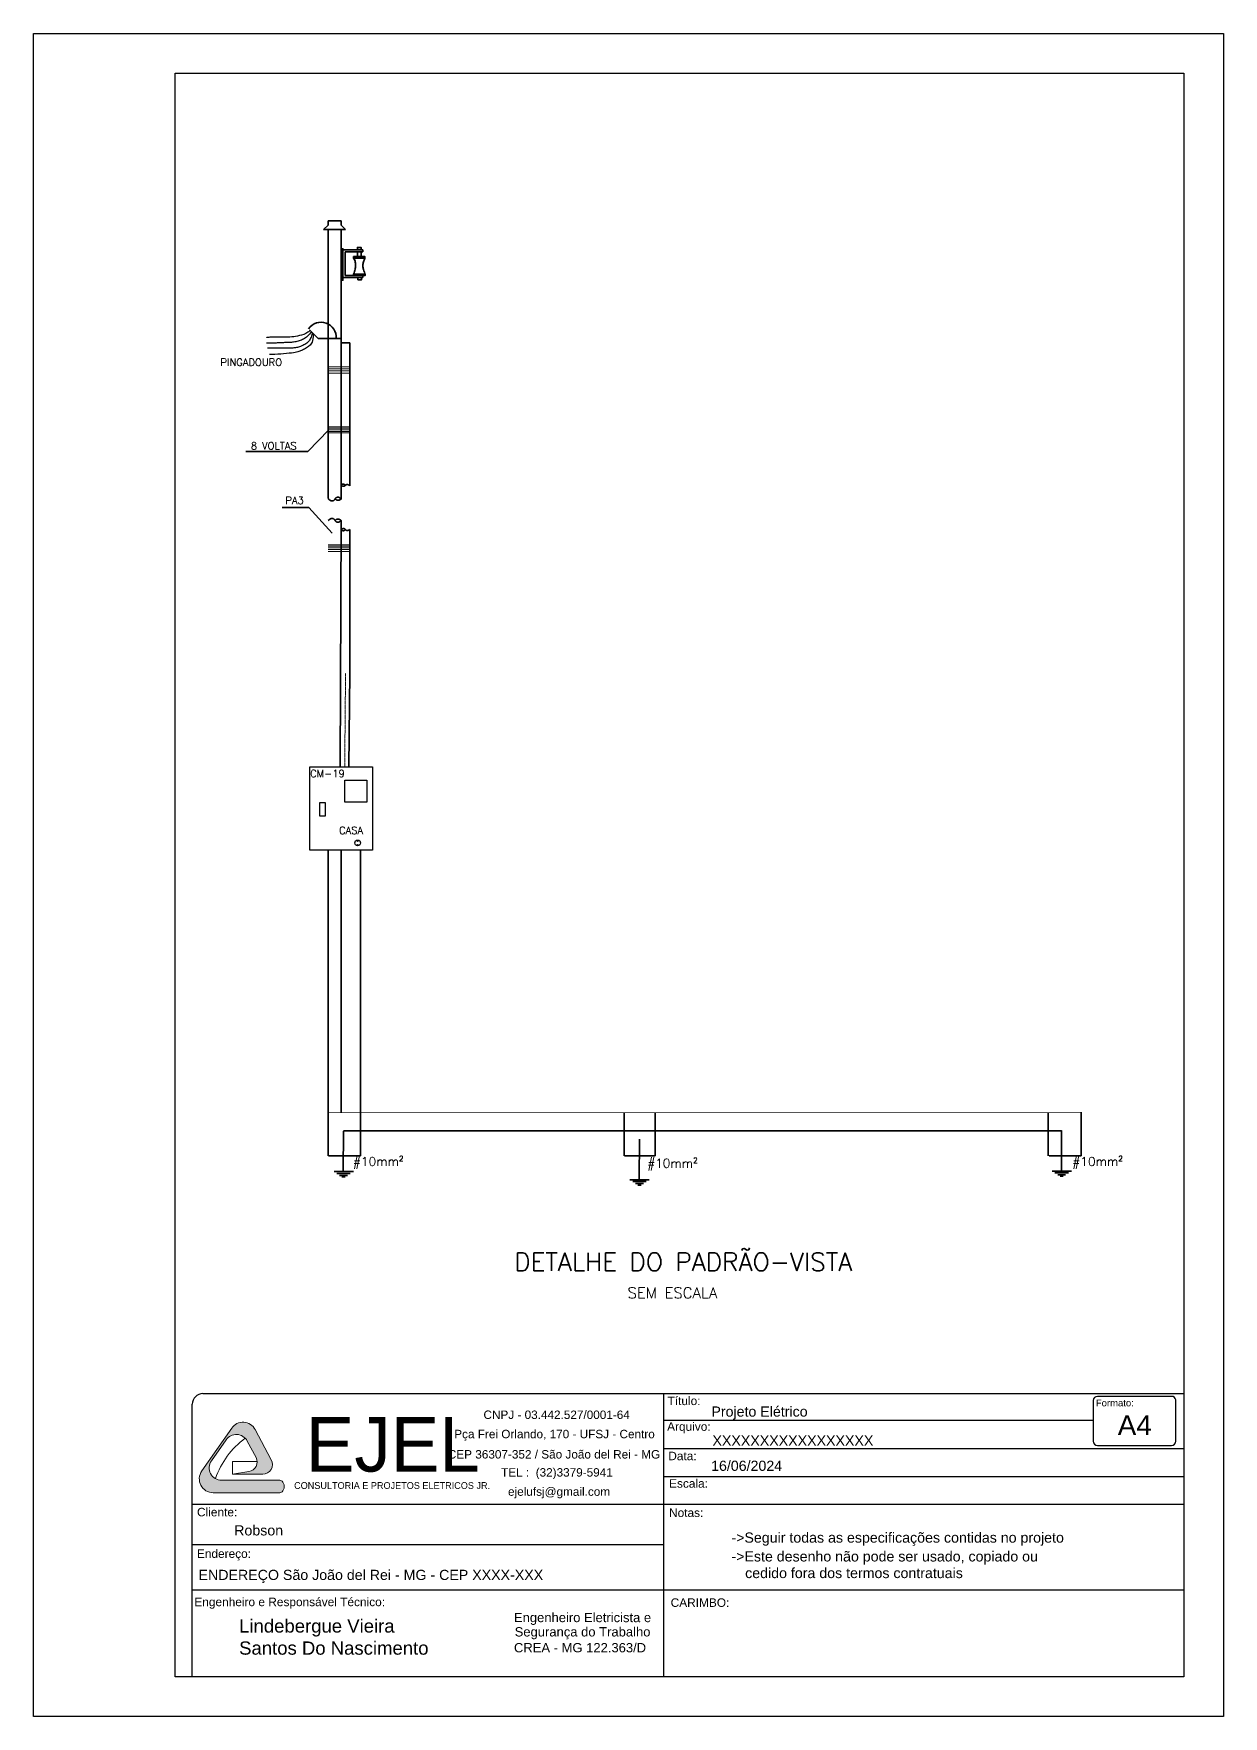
# Model space of a CAD drawing. Header units: millimetres. Extents: x 32721 to 70403, y 1490 to 13922.
# Drawn here: x 47374 to 49474, y 2750 to 5720 of the extents above; entities that cross this region are included whole.
import ezdxf
from ezdxf.enums import TextEntityAlignment as Align

# ---------------------------------------------------------------- set-up
doc = ezdxf.new("R2010")
doc.units = ezdxf.units.MM
doc.linetypes.add('DASHDOT', pattern=[1, 0.5, -0.25, 0, -0.25])
doc.linetypes.add('HIDDEN', pattern=[0.375, 0.25, -0.125])
for name, color, linetype, lineweight in [('EJEL05130C', 130, 'Continuous', 30), ('EJEL0550C', 50, 'Continuous', 35), ('EJEL0580C', 80, 'Continuous', 9), ('EJEL0910C', 10, 'Continuous', 9), ('EJELFORMATO', 170, 'Continuous', 25)]:
    doc.layers.add(name, color=color, linetype=linetype, lineweight=lineweight)
doc.styles.add('AGEONE', font='')
doc.styles.add('AR', font='arial.ttf')
doc.styles.add('ROMANS', font='romans.shx')
doc.styles.get("Standard").update_dxf_attribs({"font": 'arial.ttf'})
doc.styles.get('AGEONE').set_extended_font_data('Ageone')

msp = doc.modelspace()

# ---------------------------------------------------------------- hatches: boundary and pattern name
at = {"layer": 'EJEL0910C'}
h = msp.add_hatch(color=256, dxfattribs=at)
h.dxf.hatch_style = 1
edge = h.paths.add_edge_path()
edge.add_arc((47751.6876544955, 3199.087697769006), 17.04462481392341, -81.4230188051423, 28.01405766307471, ccw=False)
edge.add_line((47754.22965736434, 3182.233693601753), (47725.48267424922, 3177.897933814013))
edge.add_line((47725.48267424878, 3177.897933814165), (47778.71593417702, 3177.897933814169))
edge.add_arc((47778.71593417719, 3194.942558627998), 17.04462481391936, 270, 388.0140576630612)
edge.add_line((47793.76348087264, 3202.948217470621), (47765.25946398337, 3256.524760459593))
edge.add_arc((47743.7629687039, 3245.088104970011), 24.34946401988559, 28.01405766304059, 145.1095997923543)
edge.add_line((47723.79037620619, 3259.016204157684), (47671.00642488552, 3183.325161470881))
edge.add_arc((47690.97901738368, 3169.397062283315), 24.34946401988359, 145.1095997923455, 269.9862535994334)
edge.add_line((47690.97317546167, 3145.047598964258), (47808.74862420253, 3145.019342283827))
edge.add_ellipse((47808.75146216134, 3156.0136664436), major_axis=(0.00283795902097491, 10.99432415987779), ratio=0.7056061408771386, start_angle=180, end_angle=360.0417428966182)
edge.add_line((47808.74864826704, 3167.007989144608), (47706.06835510091, 3166.983798877867))
edge.add_arc((47706.06269831935, 3188.898315765735), 21.914517617902, 145.1095997923734, 270.0147897280216, ccw=False)
edge.add_line((47688.08736507155, 3201.433605034443), (47713.91381640649, 3238.468176746657))
edge.add_arc((47731.88914965352, 3225.932887477873), 21.91451761788841, 28.01405766305561, 145.109599792388, ccw=False)
edge.add_line((47751.23599540468, 3236.225877418605), (47766.73520119108, 3207.093356611726))

# ---------------------------------------------------------------- linework, layer by layer
at = {"layer": 'EJEL05130C'}
for p, q in [((47861.61467565715, 4278.90144045763), (47861.61467565715, 4426.448823209829)), ((47861.61467565715, 4426.448823209829), (47972.2752127213, 4426.448823209829)), ((47972.2752127213, 4426.448823209829), (47972.2752127213, 4278.90144045763)), ((47923.61614227754, 4363.948253853484), (47923.61614227754, 4402.438875441014)), ((47923.61614227754, 4402.438875441014), (47962.10676386507, 4402.438875441014)), ((47962.10676386507, 4402.438875441014), (47962.10676386507, 4363.948253853484)), ((47879.46614069745, 4339.095266184487), (47879.46614069745, 4363.393756231882)), ((47879.46614069745, 4363.393756231882), (47889.08879609433, 4363.393756231882)), ((47889.08879609433, 4339.095266184487), (47879.46614069745, 4339.095266184487)), ((47889.08879609433, 4363.393756231882), (47889.08879609433, 4339.095266184487)), ((47962.10676386507, 4363.948253853484), (47923.61614227754, 4363.948253853484)), ((47972.2752127213, 4278.90144045763), (47861.61467565715, 4278.90144045763))]:
    msp.add_line(p, q, dxfattribs=at)
for points in [[(47864.58118519808, 5194.605373068745), (47862.72135394672, 5192.088168863149), (47860.92898462212, 5189.875005987444), (47859.18518776397, 5187.934985186261), (47857.47107391192, 5186.237207223108), (47855.76775383222, 5184.750772840256), (47854.05633783796, 5183.444782791772), (47852.31793661986, 5182.288337827002), (47850.53366079312, 5181.250538704735), (47848.68986791099, 5180.305468902447), (47846.79390388308, 5179.447142821929), (47844.85836185917, 5178.674557614326), (47842.89583483798, 5177.986710409557), (47840.91891581826, 5177.382598351698), (47838.94019787422, 5176.861218570655), (47836.97227385358, 5176.421568217585), (47835.02773690611, 5176.062644424765), (47833.11633165818, 5175.781618280835), (47831.23640909589, 5175.56835668577), (47829.38347168191, 5175.410900474679), (47827.55302210549, 5175.297290492101), (47825.7405629804, 5175.215567582585), (47823.9415966938, 5175.153772595393), (47822.15162608596, 5175.099946365637), (47820.36615361962, 5175.042129742578), (47818.58113163956, 5174.97102132659), (47816.79431096178, 5174.887950746084), (47815.00389273748, 5174.796905392377), (47813.20807751373, 5174.701872649712), (47811.4050659131, 5174.606839904689), (47809.59305923786, 5174.515794550982), (47807.77025765744, 5174.432723972837), (47805.93486232309, 5174.361615556849), (47804.07487889571, 5174.305459844738), (47802.13753364277, 5174.263259986903), (47800.05985749247, 5174.233022298311), (47797.77888175059, 5174.212753077394), (47795.23163757194, 5174.200458629675), (47792.3551560357, 5174.194145265395), (47789.08646822115, 5174.191819290078), (47785.36260535858, 5174.191487009237)], [(47862.27821424599, 5195.626144354421), (47858.36787226266, 5193.177888231941), (47854.57086349181, 5191.160269987271), (47850.87099791683, 5189.525440976497), (47847.25208537013, 5188.22555254391), (47843.69793575957, 5187.212756033794), (47840.1923591441, 5186.439202797519), (47836.71916543161, 5185.857044174656), (47833.26216437898, 5185.418431511847), (47829.81056289352, 5185.081497239182), (47826.37515557834, 5184.828298115783), (47822.97213426253, 5184.646871965335), (47819.61769039757, 5184.525256637473), (47816.32801543499, 5184.451489965326), (47813.11930112835, 5184.413609777293), (47810.0077388536, 5184.399653920653), (47807.00952059092, 5184.397660228533), (47804.14173702736, 5184.397327945335), (47801.42507858665, 5184.395001967656), (47798.88113424838, 5184.388688603376), (47796.53149382288, 5184.376394155657), (47794.39774636528, 5184.356124937101), (47792.50148161039, 5184.325887248506), (47790.86428906648, 5184.283687390674), (47789.50775778863, 5184.227531680921), (47788.44335769402, 5184.156921690916), (47787.64207769213, 5184.077340071028), (47787.06478732789, 5183.995764763738), (47786.67235576868, 5183.919173690294), (47786.42565218179, 5183.854544774284), (47786.28554588564, 5183.808855955831), (47786.21290642515, 5183.789085158533), (47786.16860281664, 5183.802210310711), (47786.12160036855, 5183.852218801323), (47786.07324850069, 5183.931135850089), (47786.03299292497, 5184.027996146815), (47786.01027882472, 5184.131834369498), (47786.0145517608, 5184.231685205581), (47786.05525721864, 5184.316583344869), (47786.14184060806, 5184.375563451198), (47786.28374748999, 5184.397660228533)], [(47865.9628444728, 5191.543059218806), (47865.27879973294, 5189.002130153214), (47864.59250935857, 5186.718446242496), (47863.88013443084, 5184.662088541649), (47863.11783580438, 5182.803138115116), (47862.28177478691, 5181.111676020257), (47861.34811238406, 5179.557783314431), (47860.29300967699, 5178.111541057355), (47859.09262782239, 5176.74303031111), (47857.73107390563, 5175.428648504043), (47856.22424053925, 5174.170058557858), (47854.59596618895, 5172.975239748735), (47852.87008954702, 5171.852171367005), (47851.07044923022, 5170.808832700641), (47849.22088393079, 5169.853203035258), (47847.34523226551, 5168.993261654108), (47845.46733270006, 5168.236987847529), (47843.60810033491, 5167.589369611276), (47841.776755299, 5167.043429758083), (47839.97959450707, 5166.589199829719), (47838.22291434518, 5166.2167113467), (47836.51301142601, 5165.915995848427), (47834.8561824377, 5165.677084862509), (47833.2587239929, 5165.490009918896), (47831.72693262875, 5165.344802542841), (47830.25983358806, 5165.232491118619), (47828.82736701198, 5165.148091412393), (47827.39220099217, 5165.087616028122), (47825.91700429992, 5165.04707758157), (47824.36444517795, 5165.022488690855), (47822.69719217101, 5165.009861962295), (47820.87791405042, 5165.005210011655), (47818.86927898334, 5165.004545447617), (47816.62466024162, 5165.004545447617), (47814.06024925012, 5165.004545447617), (47811.08294185867, 5165.004545447617), (47807.59963474785, 5165.004545447617), (47803.51722338992, 5165.004545447617), (47798.74260408782, 5165.004545447617), (47793.18267314455, 5165.004545447617), (47786.74432618338, 5165.004545447617)], [(47867.80515954844, 5190.522287933134), (47867.66850194575, 5185.645722389418), (47867.27322171211, 5181.651240109455), (47866.64135816239, 5178.416246951288), (47865.79495008278, 5175.818148789476), (47864.75603641052, 5173.734351486779), (47863.54665638492, 5172.042260908322), (47862.18884909428, 5170.619282931017), (47860.70465347583, 5169.342823408188), (47859.1164085896, 5168.112215835168), (47857.44765262748, 5166.914504216344), (47855.72222450828, 5165.758660169795), (47853.96396247116, 5164.653655318314), (47852.19670520838, 5163.608461282347), (47850.44429095907, 5162.632049689404), (47848.73055818898, 5161.73339215757), (47847.07934559035, 5160.921460304926), (47845.49537583035, 5160.201238384183), (47843.9069090617, 5159.561761061548), (47842.22309039377, 5158.988075635501), (47840.35306402971, 5158.465229404526), (47838.20597492786, 5157.978269667106), (47835.69096736686, 5157.512243714642), (47832.71718630505, 5157.052198843256), (47829.19377624766, 5156.583182351435), (47825.06916259395, 5156.096222614015), (47820.44889318664, 5155.606272332512), (47815.47779683798, 5155.134265296609), (47810.30070190715, 5154.701135293621), (47805.06243720643, 5154.3278161085), (47799.90783132153, 5154.03524152621), (47794.98171283815, 5153.844345331701), (47790.42891034203, 5153.77606131701)]]:
    msp.add_lwpolyline(points, dxfattribs=at)
for centre, radius in [((47946.13678336568, 4291.823215240017), 5.051913223246185), ((47946.09426752611, 4294.596290645607), 0.4664766931536385), ((47946.09426752611, 4288.843842966502), 0.4664766931536385)]:
    msp.add_circle(centre, radius, dxfattribs=at)
at = {"layer": 'EJEL0550C'}
for p, q in [((47886.12982018148, 5374.767655727745), (47893.82794446289, 5382.465780042192)), ((47893.82794446289, 5382.465780042192), (47893.82794446289, 5390.163904363722)), ((47893.82794446289, 5390.163904363722), (47916.92231745814, 5390.163904363722)), ((47916.92231745814, 5390.163904363722), (47916.92231745814, 5382.465780042192)), ((47924.62044166404, 5374.767655727745), (47916.92231745814, 5382.465780042192)), ((47893.82794446289, 5374.767655727745), (47886.12982018148, 5374.767655727745)), ((47893.82794446289, 5374.767655727745), (47916.92231745814, 5374.767655727745)), ((47893.82794446289, 5002.986872108715), (47893.82794446289, 5374.767655727745)), ((47916.92231745814, 5374.767655727745), (47924.62044166404, 5374.767655727745)), ((47916.96588888484, 5006.947711027977), (47916.96588888484, 5374.767655727745)), ((47923.92648743413, 5338.811941872849), (47955.55614955186, 5338.811941872849)), ((47955.55614955186, 5335.410702408735), (47923.92648743413, 5335.410702408735)), ((47955.55614955186, 5338.811941872849), (47955.55614955186, 5335.410702408735)), ((47955.55614955186, 5293.13813019294), (47923.92648743413, 5293.13813019294)), ((47923.92648743413, 5289.736882534733), (47955.55614955186, 5289.736882534733)), ((47955.55614955186, 5289.736882534733), (47955.55614955186, 5293.13813019294)), ((47876.32575148961, 5182.314547788665), (47860.92950285129, 5197.710796422281)), ((47876.32575148961, 5182.314547788665), (47907.11824884181, 5182.314547788665)), ((47916.92231745814, 5182.314547788665), (47907.11824884181, 5182.314547788665)), ((47916.92231745814, 5174.61642347186), (47916.92231745814, 5182.314547788665)), ((47916.92231745814, 5174.61642347186), (47932.31856609648, 5174.61642347186)), ((47932.31856609648, 5174.61642347186), (47932.31856609648, 4922.318059229412)), ((47895.11582140355, 5021.199718903321), (47857.99519231825, 4983.043740540641)), ((47893.88552642855, 4900.086492047762), (47893.88552642855, 5005.919549543982)), ((47916.89291055898, 4898.265577721228), (47916.89291055898, 5006.830083686171)), ((47857.99519231825, 4983.043740540641), (47748.81687781405, 4983.043740540641)), ((47860.02486022392, 4884.125902864558), (47812.71424402058, 4884.125902864558)), ((47901.4216371107, 4838.853536727205), (47860.02486022392, 4884.125902864558)), ((47915.46201943881, 4426.44882321043), (47916.92231745814, 4860.733064685512)), ((47932.31856609648, 4845.336816051895), (47932.31856609648, 4653.129493059783)), ((47930.28982574699, 4426.44882321043), (47932.13738300283, 4591.67220258321)), ((47893.82794446289, 3815.882654520487), (47893.82794446289, 4278.901440458631)), ((47916.92231745814, 3815.882654520487), (47916.94494425545, 4278.901440458631)), ((47921.13118043098, 3783.377927624781), (47920.6921913969, 3711.677769115962)), ((49188.72730339129, 3784.321498625573), (49188.28831428169, 3712.621340116755)), ((48443.4897952652, 3768.920878816432), (48443.0508062311, 3697.220720312336)), ((49172.02079056947, 3712.621340116755), (49206.13585125325, 3712.621340116755)), ((47904.42466776021, 3711.677769115962), (47938.53972821742, 3711.677769115962)), ((47909.38728801862, 3708.616783386362), (47933.15248826699, 3708.616783386362)), ((47914.19683144971, 3705.084876777099), (47928.20140483785, 3705.084876777099)), ((47918.44077805315, 3702.541966272765), (47924.09899823245, 3702.541966272765)), ((48426.78328236785, 3697.220720312336), (48460.89834305162, 3697.220720312336)), ((48431.74590285282, 3694.159734585093), (48455.51110287462, 3694.159734585093)), ((48436.55544628392, 3690.627827973472), (48450.56001967206, 3690.627827973472)), ((48440.79939281184, 3688.084917464417), (48446.45761306665, 3688.084917464417)), ((49176.98341097892, 3709.560354389512), (49200.74861092521, 3709.560354389512)), ((49181.79295433449, 3706.028447780252), (49195.79752772264, 3706.028447780252)), ((49186.03690093794, 3703.485537273558), (49191.69512104172, 3703.485537273558))]:
    msp.add_line(p, q, dxfattribs=at)
at = {"layer": 'EJEL0550C', "linetype": 'HIDDEN'}
for p, q in [((47932.09439671744, 4655.202443977549), (47932.09439671744, 4592.107195361637)), ((47951.30054966484, 4278.901440458631), (47951.30054966484, 3739.759864507443)), ((47893.82794446289, 3739.303352812211), (47893.82794446289, 3815.199457177714)), ((48416.67319218414, 3739.303352812211), (48416.67319218414, 3815.199457177714)), ((48471.47460483118, 3739.759864507443), (48471.47460483118, 3815.199457177714)), ((49165.19828377789, 3739.303352812211), (49165.19828377789, 3815.199457177714)), ((49223.09506853206, 3816.873057207966), (49223.09506853206, 3739.759864507443)), ((49188.81576296361, 3783.824593393198), (47921.13118043098, 3783.824593393198)), ((47951.30054966484, 3739.759864507443), (47894.56267144035, 3739.759864507443)), ((48471.47460483118, 3739.759864507443), (48417.40791908609, 3739.759864507443)), ((49223.09506853206, 3739.759864507443), (49165.93301083089, 3739.759864507443))]:
    msp.add_line(p, q, dxfattribs=at)
at = {"layer": 'EJEL0550C'}
for points in [[(47916.87063954389, 5340.755507279904), (47916.87063954389, 5284.87797721001), (47920.27690972302, 5284.87797721001), (47920.27690972302, 5340.755507279904)], [(47939.10182325995, 5324.070888219223), (47939.10182325995, 5326.877624346056), (47958.94497031636, 5326.877624346056), (47958.94497031636, 5324.070888219223)], [(47939.10182325995, 5293.192171958959), (47939.10182325995, 5296.000447709066), (47959.36713548115, 5296.000447709066), (47959.36713548115, 5293.192171958959)]]:
    msp.add_lwpolyline(points, close=True, dxfattribs=at)
for points in [[(47923.92648743413, 5338.811941872849), (47920.27690972302, 5338.811941872849)], [(47920.27690972302, 5338.811941872849), (47920.27690972302, 5289.736882534733), (47923.92648743413, 5289.736882534733)], [(47923.92648743413, 5293.13813019294), (47923.92648743413, 5335.410702408735)], [(47939.10182325995, 5324.070888219223), (47940.09529083307, 5322.048904448988), (47940.87476427766, 5320.177760315819), (47941.46374629042, 5318.432778212373), (47941.88573919047, 5316.789280538382), (47942.16424567453, 5315.222589703026), (47942.32276821272, 5313.708028101319), (47942.38480980387, 5312.220918125913), (47942.37387246497, 5310.736582183625), (47942.30686215732, 5309.230342671832), (47942.17429669203, 5307.677521990267), (47941.96009722029, 5306.053442538669), (47941.64818466673, 5304.333426714409), (47941.22247995601, 5302.492796924304), (47940.66690408826, 5300.506875551568), (47939.96537821469, 5298.350985017176), (47939.10182325995, 5296.000447709066)], [(47945.85692718264, 5338.811941872849), (47945.85692718264, 5343.002779840892), (47952.1898661671, 5343.002779840892), (47952.1898661671, 5338.811941872849)], [(47945.85692718264, 5326.877624346056), (47945.85692718264, 5335.410702408735)], [(47952.1898661671, 5335.410702408735), (47952.1898661671, 5326.877624346056), (47945.85692718264, 5326.877624346056)], [(47958.94497031636, 5324.070888219223), (47958.07229786649, 5322.338232891456), (47957.34683127099, 5320.649456868301), (47956.75743562647, 5319.004560154477), (47956.29297610508, 5317.403542749991), (47955.94231765241, 5315.846404652475), (47955.69432544062, 5314.33314586429), (47955.53786456634, 5312.863766385442), (47955.46179997515, 5311.438266213565), (47955.45994546695, 5310.047506834944), (47955.54590799338, 5308.645795673932), (47955.73824373799, 5307.178301634081), (47956.05550820459, 5305.590193623666), (47956.51625727469, 5303.826640548599), (47957.13904675422, 5301.832811312433), (47957.94243252464, 5299.553874825804), (47958.94497031636, 5296.934999999346)], [(47946.70141142524, 5285.842385085038), (47946.70141142524, 5289.736882534733)], [(47953.03419649669, 5289.736882534733), (47953.03419649669, 5285.842385085038), (47946.70141142524, 5285.842385085038)], [(47894.1532672343, 4899.073264927694), (47895.57934339991, 4897.804771608724), (47896.83374826521, 4896.855435310918), (47897.93455248543, 4896.183953186501), (47898.89982648927, 4895.749022394779), (47899.74764093195, 4895.509340087967), (47900.49606624215, 4895.423603434818), (47901.16317352824, 4895.450509580467), (47901.76703299234, 4895.548755688946), (47902.32298571283, 4895.683714133735), (47902.83545582002, 4895.847458147411), (47903.30613726319, 4896.038736190883), (47903.73672467134, 4896.256296708551), (47904.12891229583, 4896.498888163685), (47904.48439438803, 4896.765258995962), (47904.80486542587, 4897.054157680457), (47905.09201958522, 4897.364332647401), (47905.34858659396, 4897.693906590532), (47905.58143665125, 4898.038499094728), (47905.79847565928, 4898.393103970608), (47906.00760891614, 4898.752715028786), (47906.216742173, 4899.112326094048), (47906.43378095447, 4899.466930965205), (47906.66663123832, 4899.81152346704), (47906.92319817154, 4900.141097410171), (47907.20959938063, 4900.451272381837), (47907.5247996156, 4900.740171059253), (47907.86597572833, 4901.006541896251), (47908.23030426865, 4901.249133349025), (47908.61496186188, 4901.466693871411), (47909.01712528436, 4901.657971907804), (47909.43397085933, 4901.82171592856), (47909.86267551422, 4901.956674370987), (47910.30013357462, 4902.061595698367), (47910.74210971421, 4902.13522835273), (47911.18408638243, 4902.176320799717), (47911.62154610432, 4902.183621490796), (47912.04997155588, 4902.155878875081), (47912.46484473346, 4902.091841406411), (47912.8616486152, 4901.990257538619), (47913.23586542399, 4901.84987572554), (47913.58401263271, 4901.671113200362), (47913.90674924276, 4901.461062313694), (47914.20576905239, 4901.228484186064), (47914.48276570879, 4900.98213994507), (47914.73943361439, 4900.730790723042), (47914.9774661898, 4900.483197645222), (47915.19855745985, 4900.248121839217), (47915.40440129829, 4900.034324425545), (47915.59575042882, 4899.848063243597), (47915.76959297487, 4899.685582956306), (47915.92197590981, 4899.5406249195), (47916.04894590491, 4899.406930498459), (47916.14655000907, 4899.278241065535), (47916.21083512012, 4899.148297986001), (47916.23784806038, 4899.010842606251), (47916.22363565218, 4898.859616317517), (47916.16518616998, 4898.69023808635), (47916.06325286615, 4898.505837388238), (47915.91953021861, 4898.311421307018), (47915.73571262979, 4898.111996931253), (47915.51349442656, 4897.912571361303), (47915.25457046447, 4897.718151676287), (47914.96063522148, 4897.533744957687), (47914.63338287342, 4897.364358308223), (47914.27441379832, 4897.214268541553), (47913.88495182357, 4897.084831397678), (47913.46612584591, 4896.976672346409), (47913.01906529075, 4896.890416867009), (47912.54489965897, 4896.826690434013), (47912.04475799837, 4896.786118512515), (47911.51976980988, 4896.76932657705), (47910.97106436783, 4896.7769400998), (47910.40061784569, 4896.812088003993), (47909.81379423999, 4896.887912976981), (47909.21680467293, 4897.020061152449), (47908.61586004015, 4897.224178675882), (47908.0171712373, 4897.515911673887), (47907.42694961315, 4897.910906291945), (47906.85140561018, 4898.424808663745), (47906.29675035062, 4899.073264927694)], [(47932.13011601326, 4922.459704716955), (47931.21056217642, 4923.062450657679), (47930.4178923156, 4923.533137986818), (47929.7364694588, 4923.887122353706), (47929.15065640751, 4924.139759405301), (47928.64481596318, 4924.30640480038), (47928.20331115385, 4924.402414190616), (47927.81050485649, 4924.443143234785), (47927.45075979705, 4924.44394757985), (47927.11088008793, 4924.417696723242), (47926.78743455671, 4924.367315559539), (47926.47943266218, 4924.293242812546), (47926.18588424077, 4924.19591722258), (47925.9057991289, 4924.075777518163), (47925.63818708748, 4923.933262427825), (47925.38205795291, 4923.768810698963), (47925.13642133508, 4923.582861053019), (47924.89946229907, 4923.376802815863), (47924.66606644726, 4923.155827650822), (47924.43029430858, 4922.926077837452), (47924.18620656304, 4922.693695617549), (47923.92786426826, 4922.464823263585), (47923.64932780214, 4922.245603036234), (47923.34465799572, 4922.042177198531), (47923.00791568006, 4921.860687999353), (47922.63540513058, 4921.706692742169), (47922.23240621273, 4921.583408781276), (47921.80644223638, 4921.493468523211), (47921.36503643586, 4921.43950437451), (47920.91571249861, 4921.424148722821), (47920.46599380999, 4921.450033965248), (47920.02340367988, 4921.519792503601), (47919.5954654181, 4921.636056734973), (47919.18957039829, 4921.79955792785), (47918.81258111638, 4922.00342285752), (47918.47122730133, 4922.238877149422), (47918.17223936181, 4922.497146469112), (47917.92234747992, 4922.769456439666), (47917.72828183776, 4923.047032710117), (47917.59677239087, 4923.321100922432), (47917.5345491703, 4923.582886713837), (47917.54629723346, 4923.825078022543), (47917.62851902445, 4924.046211957568), (47917.77567193817, 4924.246287912381), (47917.98221276538, 4924.425305289886), (47918.24259912754, 4924.583263483557), (47918.55128796646, 4924.720161891571), (47918.90273675257, 4924.835999921568), (47919.29140235214, 4924.930776962283), (47919.7135900979, 4925.002298597017), (47920.17299662068, 4925.039595158916), (47920.67516633807, 4925.029503149715), (47921.22564427186, 4924.958859075869), (47921.82997476413, 4924.814499450913), (47922.49370245903, 4924.583260771858), (47923.22237177417, 4924.251979561683), (47924.02152773131, 4923.80749231976)], [(47894.1532672343, 4861.036062859268), (47895.57934339991, 4862.304556126317), (47896.83374826521, 4863.253892074834), (47897.93455248543, 4863.925373248152), (47898.89982648927, 4864.360302189598), (47899.74764093195, 4864.599981433064), (47900.49606624215, 4864.685713526596), (47901.16317352824, 4864.658801015892), (47901.76703299234, 4864.560546439556), (47902.32298571283, 4864.425577317899), (47902.83545582002, 4864.261821126369), (47903.30613726319, 4864.070530303226), (47903.73672467134, 4863.852957303257), (47904.12891229583, 4863.610354574168), (47904.48439438803, 4863.343974563657), (47904.80486542587, 4863.055069724152), (47905.09201958522, 4862.744892493916), (47905.34858659396, 4862.415320762153), (47905.58143665125, 4862.070734068402), (47905.79847565928, 4861.716137414936), (47906.00760891614, 4861.356535778075), (47906.216742173, 4860.996934136492), (47906.43378095447, 4860.642337480665), (47906.66663123832, 4860.297750793994), (47906.92319817154, 4859.968179057509), (47907.20959938063, 4859.658001827276), (47907.5247996156, 4859.369096992494), (47907.86597572833, 4859.102716981983), (47908.23030426865, 4858.86011424581), (47908.61496186188, 4858.642541248199), (47909.01712528436, 4858.451250429778), (47909.43397085933, 4858.287494233526), (47909.86267551422, 4858.152525114234), (47910.30013357462, 4858.047595368556), (47910.74210971421, 4857.973956696063), (47911.18408638243, 4857.932860642923), (47911.62154610432, 4857.925558748218), (47912.04997155588, 4857.953302567559), (47912.46484473346, 4858.017343644744), (47912.8616486152, 4858.118933525944), (47913.23586542399, 4858.259323759681), (47913.58401263271, 4858.438097008926), (47913.90674924276, 4858.648160427456), (47914.20576905239, 4858.880752288216), (47914.48276570879, 4859.127110864149), (47914.73943361439, 4859.378474414039), (47914.9774661898, 4859.626081224989), (47915.19855745985, 4859.861169565222), (47915.40440129829, 4860.074977700599), (47915.59575042882, 4860.261247300841), (47915.76959297487, 4860.4237336039), (47915.92197590981, 4860.568695249221), (47916.04894590491, 4860.702390871527), (47916.14655000907, 4860.831079100826), (47916.21083512012, 4860.961018578924), (47916.23784806038, 4861.098467938191), (47916.22363565218, 4861.249685810984), (47916.16518616998, 4861.419053318084), (47916.06325286615, 4861.603441486695), (47915.91953021861, 4861.797843832424), (47915.73571262979, 4861.997253868529), (47915.51349442656, 4862.196665110616), (47915.25457046447, 4862.391071067224), (47914.96063522148, 4862.575465253958), (47914.63338287342, 4862.744841179356), (47914.27441379832, 4862.894922471089), (47913.88495182357, 4863.02435325463), (47913.46612584591, 4863.132507739199), (47913.01906529075, 4863.218760162337), (47912.54489965897, 4863.282484745054), (47912.04475799837, 4863.323055715453), (47911.51976980988, 4863.339847294548), (47910.97106436783, 4863.332233719881), (47910.40061784569, 4863.297086120132), (47909.81379423999, 4863.221263254669), (47909.21680467293, 4863.08912079288), (47908.61586004015, 4862.88501439472), (47908.0171712373, 4862.593299741384), (47907.42694961315, 4862.198332488104), (47906.85140561018, 4861.684468306627), (47906.29675035062, 4861.036062859268)], [(47932.22018404442, 4845.042901667017), (47931.44500611688, 4844.451917364469), (47930.75253014661, 4843.991305009687), (47930.13227230185, 4843.646865767121), (47929.57374852432, 4843.404400813011), (47929.06647498229, 4843.249711314162), (47928.599967844, 4843.168598439737), (47928.16374327775, 4843.14686336834), (47927.74731714968, 4843.170307264416), (47927.34253584678, 4843.226739227426), (47926.9505644406, 4843.312000068596), (47926.57489890113, 4843.423938510557), (47926.21903421656, 4843.560403301923), (47925.88646605476, 4843.719243170042), (47925.58068970598, 4843.898306854084), (47925.3052006871, 4844.095443086127), (47925.06349451494, 4844.308500607694), (47924.85712466862, 4844.534826062085), (47924.67987843999, 4844.769757779977), (47924.52360123421, 4845.008132005631), (47924.38013830542, 4845.244784978582), (47924.24133528536, 4845.474552938376), (47924.09903735263, 4845.692272131626), (47923.94508998794, 4845.89277880259), (47923.77133859645, 4846.070909186092), (47923.57163496544, 4846.222790525502), (47923.34785603301, 4846.349714001666), (47923.10388504385, 4846.454261794537), (47922.84360562026, 4846.539016088791), (47922.57090078035, 4846.606559064392), (47922.28965422194, 4846.659472887128), (47922.00374903866, 4846.700339758198), (47921.71706855074, 4846.731741843403), (47921.43291365585, 4846.755257253706), (47921.15225465542, 4846.768447857143), (47920.87547980594, 4846.7678714504), (47920.60297660867, 4846.750085827804), (47920.33513347118, 4846.711648783679), (47920.07233789473, 4846.649118112349), (47919.81497768272, 4846.559051612865), (47919.56344124267, 4846.43800707483), (47919.31824567092, 4846.284406743645), (47919.08042689713, 4846.104130600583), (47918.85114991735, 4845.904923092145), (47918.63158010528, 4845.694528648321), (47918.42288268352, 4845.480691689656), (47918.22622287471, 4845.271156665018), (47918.04276605253, 4845.07366799967), (47917.87367728855, 4844.895970133039), (47917.72070422789, 4844.743656276754), (47917.58792299741, 4844.613714797335), (47917.47999229746, 4844.500982835852), (47917.4015706019, 4844.400297531032), (47917.35731653555, 4844.306496038105), (47917.3518887988, 4844.214415493432), (47917.38994578997, 4844.118893047533), (47917.4761462094, 4844.014765841479), (47917.61314245092, 4843.898448586871), (47917.79556432524, 4843.772666246667), (47918.01603435467, 4843.64172135435), (47918.26717657202, 4843.509916433952), (47918.54161395275, 4843.381554021315), (47918.83196992546, 4843.260936645198), (47919.13086776772, 4843.152366827278), (47919.4309308326, 4843.060147108114), (47919.72630317596, 4842.987862971997), (47920.01721136254, 4842.93623176312), (47920.3054026599, 4842.905253778852), (47920.59262433555, 4842.894929318914), (47920.8806235815, 4842.905258692474), (47921.17114781631, 4842.9362421851), (47921.46594415649, 4842.987880110679), (47921.76675986956, 4843.060172766574), (47922.07547174256, 4843.154411040981), (47922.39447313025, 4843.277048173608), (47922.72628758657, 4843.435828002064), (47923.07343791029, 4843.638494356888), (47923.43844735327, 4843.89279106625), (47923.82383886531, 4844.20646197012), (47924.23213562276, 4844.587250889599), (47924.66586065092, 4845.042901667017)]]:
    msp.add_lwpolyline(points, dxfattribs=at)
msp.add_arc((47881.62236892937, 5184.397660228533), 26.57532620266104, 355.5042466066887, 145.8452999826276, dxfattribs=at)
at = {"layer": 'EJEL0580C'}
for p, q in [((47893.80592788004, 5132.310611468587), (47932.37353071038, 5132.310611468587)), ((47893.80592788004, 5128.606274047812), (47932.37353071038, 5128.606274047812)), ((47893.80592788004, 5124.901936627037), (47932.37353071038, 5124.901936627037)), ((47893.80592788004, 5120.932783729349), (47932.49300556519, 5120.932783729349)), ((47893.6909179372, 5026.448137663672), (47932.2498987696, 5026.448137663672)), ((47893.6909179372, 5023.953021609432), (47932.2498987696, 5023.953021609432)), ((47893.97236138041, 5020.834203522318), (47932.2498987696, 5020.834203522318)), ((47893.6909179372, 5018.339087472796), (47932.2498987696, 5018.339087472796)), ((47893.6909179372, 5015.843971418552), (47932.2498987696, 5015.843971418552)), ((47893.81439581394, 4818.083454457494), (47932.40509292023, 4818.083454457494)), ((47893.81439581394, 4815.460087649288), (47932.40509292023, 4815.460087649288)), ((47893.81439581394, 4812.836566885599), (47932.40509292023, 4812.836566885599)), ((47893.81439581394, 4809.688341963032), (47932.40509292023, 4809.688341963032)), ((47893.81439581394, 4806.540117042827), (47932.40509292023, 4806.540117042827)), ((47893.82794446289, 3815.199457177714), (49223.09506853206, 3815.882654520487))]:
    msp.add_line(p, q, dxfattribs=at)
at = {"layer": 'EJEL0910C', "linetype": 'DASHDOT'}
msp.add_line((47923.29544457754, 4426.44882321043), (47924.7683425436, 4591.67220258321), dxfattribs=at)
at = {"layer": 'EJEL0910C'}
for p, q in [((47671.00642488597, 3183.325161470872), (47723.79037620619, 3259.016204157684)), ((47688.08736507155, 3201.433605034443), (47713.91381640572, 3238.468176746697)), ((47765.25946398338, 3256.524760459739), (47793.76348087264, 3202.948217470737)), ((47751.23599540468, 3236.225877418605), (47766.73520119095, 3207.093356611746)), ((47768.71686373118, 3199.812451432066), (47725.48267424878, 3199.812451432066)), ((47725.48267424878, 3177.897933814165), (47725.48267424878, 3199.812451432066)), ((47725.48267424878, 3177.897933814165), (47754.22965736434, 3182.233693601753)), ((47808.7486482675, 3167.007989144608), (47706.06835510142, 3166.983798877991)), ((47778.71593417719, 3177.897933814165), (47725.48267424878, 3177.897933814165)), ((47778.71593417719, 3177.897933814165), (47725.48267424878, 3177.897933814165)), ((47808.74862420259, 3145.019342283675), (47690.9731754612, 3145.047598964258))]:
    msp.add_line(p, q, dxfattribs=at)
for centre, radius, start, end in [((47743.7629687039, 3245.088104970011), 24.34946401988964, 28.01405766303809, 145.1095997927606), ((47834.32081855441, 3122.357262386315), 146.9667894929414, 126.1074537234032, 161.148660997779), ((47731.88914965352, 3225.932887477873), 21.91451761790068, 28.01405766303809, 145.1095997927606), ((47690.97901738368, 3169.397062283315), 24.34946401988964, 145.1095997927606, 269.9862536004982), ((47706.06269831935, 3188.898315765735), 21.91451761790068, 145.1095997927606, 270.0147897301065), ((47751.6876544955, 3199.087697769006), 17.04462481392275, 278.57698119372, 28.01405766303809), ((47778.71593417719, 3194.942558627998), 17.04462481392275, 270, 28.01405766303809)]:
    msp.add_arc(centre, radius, start, end, dxfattribs=at)
msp.add_ellipse((47808.75146216087, 3156.013666444764), major_axis=(0.00283795902097491, 10.99432415987779), ratio=0.7056061408771386, start_param=3.141592653589793, end_param=6.283913858164894, dxfattribs=at)
at = {"layer": 'EJELFORMATO'}
for p, q in [((47654.22879012281, 2819.874328600898), (47654.22879012281, 3301.195462981312)), ((47672.90765574228, 3319.874328600898), (49404.22879012281, 3319.874328600898)), ((48486.16123880286, 3319.699069721813), (48486.16123880286, 2819.874328600898)), ((49244.62226308769, 3307.522176023762), (49244.62226308769, 3236.108633585813)), ((49382.86887234289, 3315.063248204489), (49252.16333526772, 3315.063248204489)), ((49390.40994452153, 3236.108633585813), (49390.40994452153, 3308.878704600458)), ((48486.40294989318, 3273.314181076319), (49244.62226308769, 3273.314181076319)), ((48486.40294989318, 3223.314181076319), (49404.22879012281, 3223.314181076319)), ((49252.16333526772, 3228.567561405085), (49382.86887234289, 3228.567561405085)), ((48486.21943861365, 3173.314181076319), (49404.22879012281, 3173.314181076319)), ((49404.01875887092, 3124.144569663404), (47654.22879012281, 3124.144569663404)), ((47654.22879012281, 3053.501043911747), (48486.21240613636, 3053.501043911747)), ((47654.22879012281, 2973.314181076319), (49403.95661844805, 2973.314181076319))]:
    msp.add_line(p, q, dxfattribs=at)
at = {"layer": 'EJELFORMATO', "color": 7}
msp.add_lwpolyline([(47374.22879012235, 2750.269795904009), (47374.22879012235, 5720.269795903892), (49474.22879012235, 5720.269795903892), (49474.22879012235, 2750.269795904009)], close=True, dxfattribs=at)
at = {"layer": 'EJELFORMATO'}
msp.add_lwpolyline([(47624.22879012235, 2820.269795904009), (47624.22879012235, 5650.269795904009), (49404.22879012281, 5650.269795903776), (49404.22879012281, 2820.269795904009)], close=True, dxfattribs=at)
for centre, radius, start, end in [((47672.90765574228, 3301.195462981312), 18.67886561960404, 90, 180), ((49252.16333526772, 3307.522176023762), 7.541072180282497, 90, 180), ((49382.80527702978, 3307.295859935533), 7.76764860725878, 11.75773836364284, 89.5309026031155), ((49252.16333526772, 3236.108633585813), 7.541072180282497, 180, 270), ((49382.86887234289, 3236.108633585813), 7.541072180282497, 270, 0)]:
    msp.add_arc(centre, radius, start, end, dxfattribs=at)

# ---------------------------------------------------------------- texts
at = {"layer": 'EJEL05130C', "style": 'ROMANS'}
for s, height, p in [('DETALHE DO PADRÃO-VISTA', 32.0755179896085, (48222.58986407862, 3536.446083561845)), ('SEM ESCALA', 19.24531079376511, (48422.58778966195, 3488.195852077166))]:
    msp.add_text(s, height=height, dxfattribs=at).set_placement(p)
at = {"layer": 'EJEL0550C', "style": 'ROMANS'}
msp.add_text('CM-19', height=12.8302071958434, dxfattribs=at).set_placement((47862.25334095997, 4407.867595564727))
at = {"layer": 'EJEL0550C', "lineweight": -3, "style": 'ROMANS'}
for p in [(47903.07480556751, 3721.87466924679), (48422.42608071679, 3718.694905729026), (49172.90556829964, 3721.87466924679)]:
    msp.add_text('   #10mm²', height=15.61822372103351, dxfattribs=at).set_placement(p)
at = {"layer": 'EJEL0550C'}
for s, height, p in [('Título:', 15, (48493.13435941821, 3299.651321743106)), ('Formato:', 12, (49249.15940984132, 3297.425993580327)), ('Arquivo:', 15, (48492.37656538308, 3254.27341269383)), ('Data:', 15, (48494.45888249928, 3202.33151512414)), ('Escala:', 15, (48495.82251166206, 3153.833082079378)), ('Cliente:', 15, (47662.59303732615, 3103.255150253724)), ('Notas:', 15, (48495.7906404578, 3102.140088964094)), ('Endereço:', 15, (47662.41699713122, 3029.960672447996)), ('Engenheiro e Responsável Técnico:', 15, (47657.9089863438, 2944.715908026861)), ('CARIMBO:', 15, (48498.65080975022, 2943.543453875187))]:
    msp.add_text(s, height=height, dxfattribs=at).set_placement(p)
at = {"layer": 'EJEL0580C', "style": 'ROMANS'}
for s, p in [('PINGADOURO', (47703.87905121635, 5133.822673390594)), ('8 VOLTAS', (47757.55113370337, 4986.314252975706)), ('PA3', (47818.62806694895, 4890.030993387132)), ('CASA', (47913.34558666532, 4307.585945443629))]:
    msp.add_text(s, height=12.8302071958434, dxfattribs=at).set_placement(p)
at = {"layer": 'EJEL0910C'}
for s, height, p in [('Projeto Elétrico ', 17.93157444528333, (48570.54752937498, 3279.27813432792)), ('XXXXXXXXXXXXXXXXX', 17.93157444528333, (48572.44086477745, 3228.065126530317)), ('16/06/2024', 17.93157444528338, (48570.03273538357, 3183.56539492296)), ('Robson', 17.93157444528338, (47728.21426836794, 3069.575968860609)), ('->Seguir todas as especificações contidas no projeto', 17.93157444528333, (48605.90561308924, 3056.805717679978)), ('->Este desenho não pode ser usado, copiado ou', 17.93157444528333, (48605.90561308924, 3023.60240440171)), ('ENDEREÇO São João del Rei - MG - CEP XXXX-XXX', 17.93157444528333, (47665.36020865085, 2990.978034813263)), ('    cedido fora dos termos contratuais', 17.93157444528333, (48602.3077878964, 2994.274437569155))]:
    msp.add_text(s, height=height, dxfattribs=at).set_placement(p)
for s, height, style, p in [('EJEL', 96.08080432525331, 'AGEONE', (47854.63972788517, 3182.277768958549)), ('CNPJ - 03.442.527/0001-64', 14.85101435259276, 'AR', (48168.26630694725, 3275.15003919632)), ('A4', 35.26820437404194, 'AR', (49287.76973134864, 3246.570227956705)), ('Pça Frei Orlando, 170 - UFSJ - Centro', 14.85101435259276, 'AR', (48116.66813572522, 3241.123929788198)), ('CEP 36307-352 / São João del Rei - MG', 14.85101435259276, 'AR', (48105.36989790693, 3205.324585143317)), ('TEL :  (32)3379-5941', 14.85101435259276, 'AR', (48199.30235808788, 3173.436823334268)), ('CONSULTORIA E PROJETOS ELETRICOS JR.', 12, 'AGEONE', (47833.95732486926, 3151.684489128718)), ('ejelufsj@gmail.com', 14.85101435259276, 'AR', (48211.59257118616, 3139.539510450864))]:
    msp.add_text(s, height=height, dxfattribs=dict(at, style=style)).set_placement(p)
at = {"layer": 'EJEL0910C', "style": 'AR'}
for s, p in [('Engenheiro Eletricista e', (48343.13299923882, 2916.524440452995)), ('Segurança do Trabalho', (48343.13299923882, 2891.267960296784))]:
    msp.add_text(s, height=16.416, dxfattribs=at).set_placement(p, align=Align.CENTER)
at = {"layer": 'EJEL0910C'}
msp.add_text('CREA - MG 122.363/D', height=16.41600000000005, dxfattribs=at).set_placement((48338.69028865956, 2863.227719830201), align=Align.CENTER)
at = {"layer": 'EJEL0910C', "insert": (47736.9381585287, 2921.510677849026), "char_height": 23.40000000000007, "attachment_point": 1, "style": 'AR'}
msp.add_mtext_dynamic_manual_height_columns('Lindebergue Vieira Santos Do Nascimento', width=341.341735137139, gutter_width=1811.922514845056, heights=[0], dxfattribs=at)

doc.saveas('drawing.dxf')
